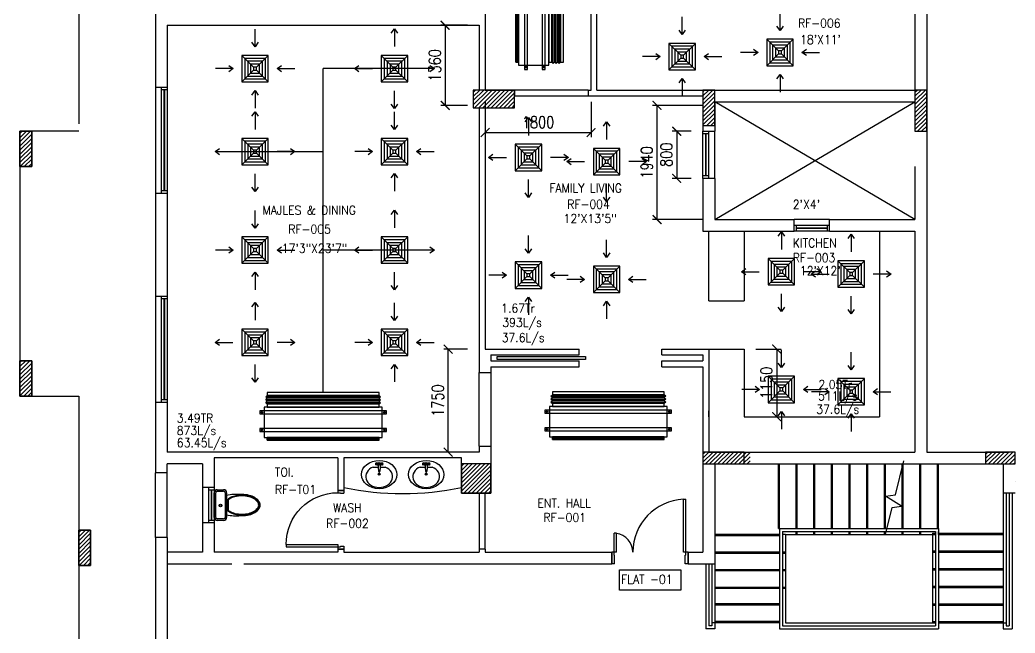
# Model space of a CAD drawing. Header units: millimetres. Extents: x -1288794 to 352264, y -1971533 to -1569871.
# Drawn here: x 19310 to 36210, y -1596808 to -1586391 of the extents above; entities that cross this region are included whole.
import ezdxf

# ---------------------------------------------------------------- set-up
doc = ezdxf.new("R2010")
doc.units = ezdxf.units.MM
doc.header["$LTSCALE"] = 500
doc.header["$PDMODE"] = 34
doc.linetypes.add('DASHED2', pattern=[9.525, 6.35, -3.175])
for name, color, linetype in [('A-ANNO-TEXT', 8, 'Continuous'), ('A-DOOR', 4, 'Continuous'), ('A-FLOR-OVHD', 4, 'DASHED2'), ('A-FLOR-PFIX', 8, 'Continuous'), ('A-FLOR-SPCL', 8, 'Continuous'), ('A-FLOR-STRS', 8, 'Continuous'), ('A-GLAZ', 5, 'Continuous'), ('A-WALL-FULL', 8, 'Continuous'), ('AC-SAD', 3, 'Continuous'), ('AC-SAD TEXT', 3, 'Continuous'), ('FCU-AC', 160, 'Continuous'), ('RAD DIF', 10, 'Continuous'), ('RAD RIGHT', 1, 'Continuous'), ('S-COL- HACT.', 9, 'Continuous'), ('S-COL.', 8, 'Continuous'), ('SAD RIGHT', 3, 'Continuous')]:
    doc.layers.add(name, color=color, linetype=linetype)
doc.styles.add('ROMANS', font='romans.shx', dxfattribs={"width": 0.8})
doc.dimstyles.new('100 of DIM2', dxfattribs={"dimscale": 0, "dimtxt": 200, "dimasz": 150, "dimexe": 75, "dimexo": 200, "dimgap": 75, "dimtad": 1, "dimdec": 0, "dimrnd": 5, "dimzin": 0, "dimdsep": 46, "dimtxsty": 'ROMANS', "dimblk": 'ARCHTICK', "dimcen": 100, "dimclrd": 94, "dimclre": 94, "dimclrt": 2, "dimadec": 0, "dimazin": 0, "dimtfac": 1, "dimtdec": 0, "dimtofl": 0, "dimtmove": 2, "dimatfit": 3, "dimldrblk": 'OPEN90', "dimfxl": 75, "dimtolj": 1, "dimtzin": 0, "dimarcsym": 0})
pattern_1 = [(45, (1143665.13, -1215620.816), (-35.355339, 35.355339), [])]

# ---------------------------------------------------------------- blocks, each defined once
blk = doc.blocks.new('D-100-R1')
for p, q in [((-80, 980), (-80, 100)), ((-80, 980), (-40, 980)), ((-40, 980), (-40, 55)), ((-1000, 100), (-1000, 0)), ((-1000, 100), (-960, 100)), ((-960, 100), (-960, 55)), ((-960, 55), (-950, 55)), ((-950, 55), (-950, 0)), ((-80, 100), (0, 100)), ((-50, 55), (-50, 0)), ((-50, 55), (-40, 55)), ((-50, 0), (0, 0)), ((0, 100), (0, 0)), ((-1000, 0), (-950, 0))]:
    blk.add_line(p, q)
at = {"linetype": 'Continuous'}
blk.add_arc((-80, 100), 880, 90, 180, dxfattribs=at)
blk = doc.blocks.new('WC-1')
for p, q in [((-210, 0), (210, 0)), ((-260, -160), (-260, -50)), ((-235, -160), (-235, -50)), ((-210, -25), (210, -25)), ((235, -50), (235, -160)), ((260, -50), (260, -160)), ((210, -185), (-210, -185)), ((210, -210), (-210, -210)), ((91, -223), (-91, -223)), ((86, -235), (-86, -235))]:
    blk.add_line(p, q)
for radius in [22.1, 17.1]:
    blk.add_circle((-6, -107), radius)
for centre, radius, start, end in [((-210, -50), 50, 90, 180), ((-210, -160), 50, 180, 270), ((-210, -50), 25, 90, 180), ((-210, -160), 25, 180, 270), ((210, -50), 50, 360, 90), ((210, -50), 25, 360, 90), ((210, -160), 25, 270, 360), ((210, -160), 50, 270, 360), ((722, -383), 904, 168.9529, 184.0632), ((178, -428), 341, 149.8586, 166.4766), ((178, -428), 328, 149.8586, 166.4766), ((69, -365), 214, 138.4152, 149.8586), ((69, -365), 201, 139.9943, 149.8586), ((-69, -365), 201, 30.1414, 40.0057), ((-69, -365), 214, 30.1414, 41.5848), ((-178, -428), 328, 13.5234, 30.1414), ((-178, -428), 341, 13.5234, 30.1414), ((352, -470), 532, 177.5541, 180), ((352, -470), 532, 180, 193.5234), ((352, -470), 520, 166.4766, 180), ((352, -470), 520, 180, 193.5234), ((352, -470), 507, 166.4766, 180), ((352, -470), 507, 180, 193.5234), ((-352, -470), 507, 360, 13.5234), ((-352, -470), 507, 346.4766, 360), ((-352, -470), 520, 360, 13.5234), ((-352, -470), 520, 346.4766, 360), ((-352, -470), 532, 346.4766, 360), ((-352, -470), 532, 360, 2.4459), ((178, -512), 353, 193.5234, 210.1414), ((178, -512), 341, 193.5234, 210.1414), ((178, -512), 328, 193.5234, 210.1414), ((-178, -512), 328, 329.8586, 346.4766), ((-178, -512), 341, 329.8586, 346.4766), ((-178, -512), 353, 329.8586, 346.4766), ((69, -575), 226, 210.1414, 234.4972), ((69, -575), 214, 210.1414, 234.4972), ((69, -575), 201, 210.1414, 234.4972), ((0, -672), 108, 234.4972, 270), ((0, -672), 95.9, 234.4972, 270), ((0, -672), 83.4, 234.4972, 270), ((0, -672), 83.4, 270, 305.5028), ((0, -672), 95.9, 270, 305.5028), ((0, -672), 108, 270, 305.5028), ((-69, -575), 201, 305.5028, 329.8586), ((-69, -575), 214, 305.5028, 329.8586), ((-69, -575), 226, 305.5028, 329.8586)]:
    blk.add_arc(centre, radius, start, end)
at = {"linetype": 'Continuous', "ltscale": 50}
blk.add_arc((-722, -383), 904, 355.9368, 11.0471, dxfattribs=at)
blk = doc.blocks.new('W-180')
for p, q in [((1800, 100), (0, 100)), ((1800, 0), (0, 0)), ((40, 0), (40, 100)), ((1760, 100), (1760, 0))]:
    blk.add_line(p, q)
at = {"linetype": 'Continuous'}
for p, q in [((1760, 53), (40, 53)), ((1760, 47), (40, 47))]:
    blk.add_line(p, q, dxfattribs=at)
blk = doc.blocks.new('W-80')
for p, q in [((800, 100), (0, 100)), ((800, 0), (0, 0)), ((40, 0), (40, 100)), ((760, 100), (760, 0))]:
    blk.add_line(p, q)
at = {"linetype": 'Continuous'}
for p, q in [((760, 53), (40, 53)), ((760, 47), (40, 47))]:
    blk.add_line(p, q, dxfattribs=at)
blk = doc.blocks.new('D-130-R')
for p, q in [((1220, 200), (1220, 1100)), ((1220, 1100), (1260, 1100)), ((1260, 200), (1260, 1100)), ((80, 520), (40, 520)), ((40, 200), (40, 520)), ((80, 200), (80, 520)), ((0, 0), (0, 200)), ((80, 200), (0, 200)), ((40, 150), (40, 200)), ((1300, 200), (1220, 200)), ((1260, 150), (1260, 200)), ((1300, 0), (1300, 200)), ((50, 0), (0, 0)), ((50, 150), (40, 150)), ((50, 0), (50, 150)), ((1260, 150), (1250, 150)), ((1250, 0), (1250, 150)), ((1300, 0), (1250, 0))]:
    blk.add_line(p, q)
for centre, radius, start, end in [((1260, 200), 900, 92.5473, 180), ((40, 200), 320, 0, 82.8192)]:
    blk.add_arc(centre, radius, start, end)
blk = doc.blocks.new('W-60')
for p, q in [((600, 100), (0, 100)), ((600, 0), (0, 0)), ((40, 0), (40, 100)), ((560, 100), (560, 0))]:
    blk.add_line(p, q)
at = {"linetype": 'Continuous'}
for p, q in [((560, 53), (40, 53)), ((560, 47), (40, 47))]:
    blk.add_line(p, q, dxfattribs=at)
blk = doc.blocks.new('LAV-2')
for p, q in [((-21, 393), (-55, 399)), ((-21, 369), (-55, 363)), ((-24, 385), (-49, 381)), ((-24, 377), (-49, 381)), ((-25, 381), (-13, 258)), ((-19, 381), (17, 381)), ((-1, 363), (-1, 399)), ((23, 381), (11, 257)), ((53, 399), (20, 393)), ((53, 363), (20, 369)), ((47, 381), (23, 385)), ((47, 381), (23, 376)), ((-102, 330), (-23, 330)), ((21, 329), (101, 329))]:
    blk.add_line(p, q)
for centre, radius in [((-1, 381), 24), ((-1, 381), 18), ((-1, 209), 18), ((-1, 209), 13.2)]:
    blk.add_circle(centre, radius)
blk.add_arc((-1, 257), 12, 179.8053, 359.8053)
for centre, major_axis, ratio in [((-1, 202), (-300, 1), 0.8), ((53, 381), (0.1, 18), 0.333333)]:
    blk.add_ellipse(centre, major_axis=major_axis, ratio=ratio)
at = {"extrusion": (0, 0, -1)}
blk.add_ellipse((-55, 381), major_axis=(0.1, 18), ratio=0.333333, dxfattribs=at)
blk.add_ellipse((-1, 166), major_axis=(-228, 1), ratio=0.8, start_param=5.174, end_param=10.533963)
for points, knots in [([(-55, 365), (-55, 366), (-55, 366), (-55, 366), (-55, 366), (-56, 367), (-56, 368), (-57, 370), (-57, 371), (-58, 374), (-58, 375), (-58, 379), (-58, 381), (-58, 386), (-58, 388), (-57, 392), (-57, 393), (-56, 394), (-56, 395), (-55, 396), (-55, 396), (-55, 396), (-55, 397), (-55, 397)], [3.378318, 3.378318, 3.378318, 3.378318, 3.519844, 3.519844, 3.66137, 3.66137, 3.925951, 3.925951, 4.190531, 4.190531, 4.455112, 4.455112, 4.86737, 4.86737, 5.279628, 5.279628, 5.565785, 5.565785, 5.785568, 5.785568, 5.957, 5.957, 6.04646, 6.04646, 6.04646, 6.04646]), ([(-55, 397), (-55, 397), (-54, 396), (-54, 396), (-54, 396), (-53, 395), (-53, 394), (-52, 392), (-52, 391), (-52, 388), (-51, 387), (-51, 383), (-51, 381), (-51, 376), (-52, 374), (-52, 370), (-53, 369), (-53, 368), (-54, 367), (-54, 366), (-54, 366), (-55, 366), (-55, 365), (-55, 365)], [0.236726, 0.236726, 0.236726, 0.236726, 0.378252, 0.378252, 0.519778, 0.519778, 0.784358, 0.784358, 1.048939, 1.048939, 1.313519, 1.313519, 1.725777, 1.725777, 2.138035, 2.138035, 2.424192, 2.424192, 2.643976, 2.643976, 2.815407, 2.815407, 2.904867, 2.904867, 2.904867, 2.904867]), ([(53, 396), (53, 396), (53, 396), (53, 396), (53, 395), (52, 394), (52, 394), (51, 392), (51, 390), (50, 388), (50, 386), (50, 383), (50, 380), (50, 376), (50, 373), (51, 370), (51, 369), (52, 367), (52, 367), (53, 366), (53, 365), (53, 365), (53, 365), (53, 365)], [0.236726, 0.236726, 0.236726, 0.236726, 0.378252, 0.378252, 0.519778, 0.519778, 0.784358, 0.784358, 1.048939, 1.048939, 1.313519, 1.313519, 1.725777, 1.725777, 2.138035, 2.138035, 2.424192, 2.424192, 2.643976, 2.643976, 2.815407, 2.815407, 2.904867, 2.904867, 2.904867, 2.904867]), ([(53, 365), (53, 365), (53, 365), (54, 366), (54, 366), (55, 367), (55, 368), (56, 370), (56, 371), (56, 373), (57, 375), (57, 379), (57, 381), (57, 386), (56, 388), (56, 391), (55, 392), (55, 394), (54, 395), (54, 396), (54, 396), (54, 396), (53, 396), (53, 396)], [3.378318, 3.378318, 3.378318, 3.378318, 3.519844, 3.519844, 3.66137, 3.66137, 3.925951, 3.925951, 4.190531, 4.190531, 4.455112, 4.455112, 4.86737, 4.86737, 5.279628, 5.279628, 5.565785, 5.565785, 5.785568, 5.785568, 5.957, 5.957, 6.04646, 6.04646, 6.04646, 6.04646])]:
    blk.add_open_spline(points, degree=3, knots=knots)
blk = doc.blocks.new('_ArchTick')
at = {"color": 0, "linetype": 'ByBlock', "const_width": 0.15}
blk.add_lwpolyline([(-0.5, -0.5), (0.5, 0.5)], dxfattribs=at)
blk = doc.blocks.new('*D80')
at = {"layer": 'Defpoints', "color": 0, "transparency": 16777216}
for p in [(27110, -1586483), (26532, -1587843), (27110, -1587843)]:
    blk.add_point(p, dxfattribs=at)
at = {"layer": 'RAD DIF', "color": 94, "lineweight": -2, "transparency": 16777216}
for p, q in [((26910, -1586483), (26457, -1586483)), ((26532, -1586483), (26532, -1587843)), ((26910, -1587843), (26457, -1587843))]:
    blk.add_line(p, q, dxfattribs=at)
at = {"layer": 'RAD DIF', "color": 94, "lineweight": -2, "transparency": 16777216, "xscale": 150, "yscale": 150, "zscale": 150}
for p, rotation in [((26532, -1586483), 90), ((26532, -1587843), 270)]:
    blk.add_blockref('_ArchTick', p, dxfattribs=dict(at, rotation=rotation))
at = {"layer": 'RAD DIF', "color": 2, "transparency": 16777216, "insert": (26357, -1587163), "char_height": 200, "attachment_point": 5, "rotation": 90, "style": 'ROMANS'}
blk.add_mtext('\\A1;1360', dxfattribs=at)
blk = doc.blocks.new('*D81')
at = {"layer": 'Defpoints', "color": 0, "transparency": 16777216}
for p in [(26582, -1591983), (27110, -1591983), (27110, -1593733)]:
    blk.add_point(p, dxfattribs=at)
at = {"layer": 'RAD DIF', "color": 94, "lineweight": -2, "transparency": 16777216}
for p, q in [((26910, -1591983), (26507, -1591983)), ((26582, -1593733), (26582, -1591983)), ((26910, -1593733), (26507, -1593733))]:
    blk.add_line(p, q, dxfattribs=at)
at = {"layer": 'RAD DIF', "color": 94, "lineweight": -2, "transparency": 16777216, "xscale": 150, "yscale": 150, "zscale": 150}
for p, rotation in [((26582, -1591983), 90), ((26582, -1593733), 270)]:
    blk.add_blockref('_ArchTick', p, dxfattribs=dict(at, rotation=rotation))
at = {"layer": 'RAD DIF', "color": 2, "transparency": 16777216, "insert": (26407, -1592858), "char_height": 200, "attachment_point": 5, "rotation": 90, "style": 'ROMANS'}
blk.add_mtext('\\A1;1750', dxfattribs=at)
blk = doc.blocks.new('*D82')
at = {"layer": 'Defpoints', "color": 0, "transparency": 16777216}
for p in [(30910, -1588283), (30463, -1589083), (30910, -1589083)]:
    blk.add_point(p, dxfattribs=at)
at = {"layer": 'RAD DIF', "color": 94, "lineweight": -2, "transparency": 16777216}
for p, q in [((30710, -1588283), (30388, -1588283)), ((30463, -1588283), (30463, -1589083)), ((30710, -1589083), (30388, -1589083))]:
    blk.add_line(p, q, dxfattribs=at)
at = {"layer": 'RAD DIF', "color": 94, "lineweight": -2, "transparency": 16777216, "xscale": 150, "yscale": 150, "zscale": 150}
for p, rotation in [((30463, -1588283), 90), ((30463, -1589083), 270)]:
    blk.add_blockref('_ArchTick', p, dxfattribs=dict(at, rotation=rotation))
at = {"layer": 'RAD DIF', "color": 2, "transparency": 16777216, "insert": (30288, -1588683), "char_height": 200, "attachment_point": 5, "rotation": 90, "style": 'ROMANS'}
blk.add_mtext('\\A1;800', dxfattribs=at)
blk = doc.blocks.new('*D83')
at = {"layer": 'Defpoints', "color": 0, "transparency": 16777216}
for p in [(30130, -1587843), (31110, -1587843), (31110, -1589783)]:
    blk.add_point(p, dxfattribs=at)
at = {"layer": 'RAD DIF', "color": 94, "lineweight": -2, "transparency": 16777216}
for p, q in [((30910, -1587843), (30055, -1587843)), ((30130, -1589783), (30130, -1587843)), ((30910, -1589783), (30055, -1589783))]:
    blk.add_line(p, q, dxfattribs=at)
at = {"layer": 'RAD DIF', "color": 94, "lineweight": -2, "transparency": 16777216, "xscale": 150, "yscale": 150, "zscale": 150}
for p, rotation in [((30130, -1587843), 90), ((30130, -1589783), 270)]:
    blk.add_blockref('_ArchTick', p, dxfattribs=dict(at, rotation=rotation))
at = {"layer": 'RAD DIF', "color": 2, "transparency": 16777216, "insert": (29955, -1588813), "char_height": 200, "attachment_point": 5, "rotation": 90, "style": 'ROMANS'}
blk.add_mtext('\\A1;1940', dxfattribs=at)
blk = doc.blocks.new('*D84')
at = {"layer": 'Defpoints', "color": 0, "transparency": 16777216}
for p in [(27210, -1587583), (29010, -1587583), (29010, -1588306)]:
    blk.add_point(p, dxfattribs=at)
at = {"layer": 'RAD DIF', "color": 94, "lineweight": -2, "transparency": 16777216}
for p, q in [((27210, -1587783), (27210, -1588381)), ((29010, -1587783), (29010, -1588381)), ((27210, -1588306), (29010, -1588306))]:
    blk.add_line(p, q, dxfattribs=at)
at = {"layer": 'RAD DIF', "color": 94, "lineweight": -2, "transparency": 16777216, "xscale": 150, "yscale": 150, "zscale": 150, "rotation": 180}
blk.add_blockref('_ArchTick', (27210, -1588306), dxfattribs=at)
at = {"layer": 'RAD DIF', "color": 94, "lineweight": -2, "transparency": 16777216, "xscale": 150, "yscale": 150, "zscale": 150}
blk.add_blockref('_ArchTick', (29010, -1588306), dxfattribs=at)
at = {"layer": 'RAD DIF', "color": 2, "transparency": 16777216, "insert": (28110, -1588131), "char_height": 200, "attachment_point": 5, "style": 'ROMANS'}
blk.add_mtext('\\A1;1800', dxfattribs=at)
blk = doc.blocks.new('*D85')
at = {"layer": 'Defpoints', "color": 0, "transparency": 16777216}
for p in [(31610, -1591983), (31610, -1593133), (32162, -1593133)]:
    blk.add_point(p, dxfattribs=at)
at = {"layer": 'RAD DIF', "color": 94, "lineweight": -2, "transparency": 16777216}
for p, q in [((31810, -1591983), (32237, -1591983)), ((32162, -1591983), (32162, -1593133)), ((31810, -1593133), (32237, -1593133))]:
    blk.add_line(p, q, dxfattribs=at)
at = {"layer": 'RAD DIF', "color": 94, "lineweight": -2, "transparency": 16777216, "xscale": 150, "yscale": 150, "zscale": 150}
for p, rotation in [((32162, -1591983), 90), ((32162, -1593133), 270)]:
    blk.add_blockref('_ArchTick', p, dxfattribs=dict(at, rotation=rotation))
at = {"layer": 'RAD DIF', "color": 2, "transparency": 16777216, "insert": (31987, -1592558), "char_height": 200, "attachment_point": 5, "rotation": 90, "style": 'ROMANS'}
blk.add_mtext('\\A1;1150', dxfattribs=at)
blk = doc.blocks.new('fcu 3.5 tr')
at = {"layer": 'FCU-AC'}
h = blk.add_hatch(dxfattribs=at)
h.set_pattern_fill('NET', color=3)
h.paths.add_polyline_path([(100970, -1580238), (99070, -1580238), (99070, -1580288), (100970, -1580288)])
for p, q in [((99045, -1579550), (99070, -1579525)), ((100995, -1579550), (99045, -1579550)), ((99045, -1579550), (99070, -1579575)), ((99045, -1579600), (99070, -1579575)), ((100995, -1579600), (99045, -1579600)), ((99045, -1579600), (99070, -1579625)), ((99045, -1579650), (99070, -1579625)), ((100970, -1579525), (99070, -1579525)), ((100970, -1579575), (99070, -1579575)), ((100970, -1579575), (99070, -1579575)), ((100970, -1579625), (99070, -1579625)), ((100970, -1579625), (99070, -1579625)), ((100995, -1579550), (100970, -1579525)), ((100995, -1579550), (100970, -1579575)), ((100995, -1579600), (100970, -1579575)), ((100995, -1579600), (100970, -1579625)), ((100995, -1579650), (100970, -1579625)), ((100995, -1579650), (99045, -1579650)), ((99045, -1579650), (99070, -1579675)), ((100995, -1579650), (100970, -1579675))]:
    blk.add_line(p, q, dxfattribs=at)
at = {"layer": 'FCU-AC', "color": 1}
for p, q in [((100970, -1579475), (99070, -1579475)), ((99070, -1579475), (99070, -1579525)), ((99070, -1579525), (100970, -1579525)), ((100970, -1579525), (100970, -1579475)), ((100970, -1579675), (99070, -1579675)), ((99070, -1579675), (99070, -1579725)), ((99070, -1579725), (100970, -1579725)), ((100970, -1579725), (100970, -1579675))]:
    blk.add_line(p, q, dxfattribs=at)
at = {"layer": 'FCU-AC', "color": 6}
for points in [[(98945, -1579838), (101095, -1579838), (101095, -1579788), (98945, -1579788)], [(98945, -1580138), (101095, -1580138), (101095, -1580088), (98945, -1580088)]]:
    blk.add_lwpolyline(points, close=True, dxfattribs=at)
at = {"layer": 'FCU-AC'}
blk.add_lwpolyline([(99020, -1580238), (101020, -1580238), (101020, -1579725), (99020, -1579725)], close=True, dxfattribs=at)
at = {"layer": 'FCU-AC', "color": 3}
blk.add_lwpolyline([(99070, -1580288), (100970, -1580288), (100970, -1580238), (99070, -1580238)], close=True, dxfattribs=at)
at = {"layer": 'FCU-AC', "color": 6}
for centre in [(98982, -1579813), (101057, -1579813), (98982, -1580113), (101057, -1580113)]:
    blk.add_circle(centre, 12.5, dxfattribs=at)
blk = doc.blocks.new('fcu 2 tr')
h = blk.add_hatch()
h.set_pattern_fill('NET', color=3)
h.paths.add_polyline_path([(80954, -1588493), (79654, -1588493), (79654, -1588543), (80954, -1588543)])
at = {"layer": 'FCU-AC', "color": 1}
for p, q in [((80954, -1587730), (79654, -1587730)), ((79654, -1587730), (79654, -1587780)), ((80954, -1587780), (80954, -1587730)), ((79654, -1587780), (80954, -1587780)), ((80954, -1587930), (79654, -1587930)), ((79654, -1587930), (79654, -1587980)), ((79654, -1587980), (80954, -1587980)), ((80954, -1587980), (80954, -1587930))]:
    blk.add_line(p, q, dxfattribs=at)
at = {"layer": 'FCU-AC'}
for p, q in [((79654, -1587780), (79629, -1587805)), ((80979, -1587805), (79629, -1587805)), ((79654, -1587830), (79629, -1587805)), ((79654, -1587830), (79629, -1587855)), ((80979, -1587855), (79629, -1587855)), ((79654, -1587880), (79629, -1587855)), ((79654, -1587880), (79629, -1587905)), ((80979, -1587905), (79629, -1587905)), ((79654, -1587930), (79629, -1587905)), ((80954, -1587780), (79654, -1587780)), ((80954, -1587830), (79654, -1587830)), ((80954, -1587830), (79654, -1587830)), ((80954, -1587880), (79654, -1587880)), ((80954, -1587880), (79654, -1587880)), ((80954, -1587780), (80979, -1587805)), ((80954, -1587830), (80979, -1587805)), ((80954, -1587830), (80979, -1587855)), ((80954, -1587880), (80979, -1587855)), ((80954, -1587880), (80979, -1587905)), ((80954, -1587930), (80979, -1587905))]:
    blk.add_line(p, q, dxfattribs=at)
at = {"layer": 'FCU-AC', "color": 6}
for points in [[(79529, -1588093), (81079, -1588093), (81079, -1588043), (79529, -1588043)], [(79529, -1588393), (81079, -1588393), (81079, -1588343), (79529, -1588343)]]:
    blk.add_lwpolyline(points, close=True, dxfattribs=at)
at = {"layer": 'FCU-AC'}
blk.add_lwpolyline([(79604, -1588493), (81004, -1588493), (81004, -1587980), (79604, -1587980)], close=True, dxfattribs=at)
at = {"layer": 'FCU-AC', "color": 3}
blk.add_lwpolyline([(79654, -1588543), (80954, -1588543), (80954, -1588493), (79654, -1588493)], close=True, dxfattribs=at)
at = {"layer": 'FCU-AC', "color": 6}
for centre in [(79566, -1588068), (81041, -1588068), (79566, -1588368), (81041, -1588368)]:
    blk.add_circle(centre, 12.5, dxfattribs=at)
blk = doc.blocks.new('RAD RIGHT CENTER')
at = {"layer": 'RAD RIGHT'}
for p, q in [((-225, 225), (-25, 25)), ((225, 225), (25, 25)), ((-25, -25), (-225, -225)), ((25, -25), (225, -225))]:
    blk.add_line(p, q, dxfattribs=at)
for points in [[(-225, -225), (225, -225), (225, 225), (-225, 225)], [(-175, -175), (175, -175), (175, 175), (-175, 175)], [(-125, -125), (125, -125), (125, 125), (-125, 125)], [(-75, -75), (75, -75), (75, 75), (-75, 75)], [(-25, -25), (25, -25), (25, 25), (-25, 25)]]:
    blk.add_lwpolyline(points, close=True, dxfattribs=at)
for points in [[(0, 373), (0, 673)], [(-373, 0), (-673, 0)], [(373, 0), (673, 0)], [(0, -373), (0, -673)]]:
    blk.add_leader(points, dimstyle='100 of DIM2', override={"dimscale": 1, "dimasz": 75, "dimtad": 0, "dimclrd": 1, "dimfxl": 0.2}, dxfattribs=at)
blk = doc.blocks.new('SD RIGHT')
at = {"layer": 'SAD RIGHT'}
for p, q in [((-225, 225), (-25, 25)), ((225, 225), (25, 25)), ((-25, -25), (-225, -225)), ((225, -225), (25, -25))]:
    blk.add_line(p, q, dxfattribs=at)
for points in [[(-225, -225), (225, -225), (225, 225), (-225, 225)], [(-175, -175), (175, -175), (175, 175), (-175, 175)], [(-125, -125), (125, -125), (125, 125), (-125, 125)], [(-75, -75), (75, -75), (75, 75), (-75, 75)], [(-25, -25), (25, -25), (25, 25), (-25, 25)]]:
    blk.add_lwpolyline(points, close=True, dxfattribs=at)
for points in [[(0, 678), (0, 375)], [(-678, 0), (-375, 0)], [(678, 0), (375, 0)], [(0, -678), (0, -375)]]:
    blk.add_leader(points, dimstyle='100 of DIM2', override={"dimscale": 1, "dimasz": 75, "dimtad": 0, "dimclrd": 256, "dimfxl": 0.2}, dxfattribs=at)

msp = doc.modelspace()

# ---------------------------------------------------------------- hatches: boundary and pattern name
at = {"layer": 'S-COL- HACT.', "linetype": 'Continuous', "ltscale": 3}
h = msp.add_hatch(dxfattribs=at)
h.set_pattern_fill('ANSI31', color=256, scale=400, style=0)
h.set_pattern_definition(pattern_1)
h.paths.add_polyline_path([(27709.9, -1587582.8), (27009.9, -1587582.8), (27009.9, -1587882.8), (27709.9, -1587882.8)])
h = msp.add_hatch(dxfattribs=at)
h.set_pattern_fill('ANSI31', color=256, scale=400, style=0)
h.set_pattern_definition(pattern_1)
h.paths.add_polyline_path([(30909.9, -1587582.8), (30909.9, -1588182.8), (31109.9, -1588182.8), (31109.9, -1587582.8)])
h = msp.add_hatch(dxfattribs=at)
h.set_pattern_fill('ANSI31', color=256, scale=400, style=0)
h.set_pattern_definition(pattern_1)
h.paths.add_polyline_path([(34509.9, -1587582.8), (34509.9, -1588282.8), (34709.9, -1588282.8), (34709.9, -1587582.8)])
h = msp.add_hatch(dxfattribs=at)
h.set_pattern_fill('ANSI31', color=256, scale=400, style=0)
h.set_pattern_definition(pattern_1)
h.paths.add_polyline_path([(19309.9, -1588282.8), (19309.9, -1588882.8), (19509.9, -1588882.8), (19509.9, -1588282.8)])
h = msp.add_hatch(dxfattribs=at)
h.set_pattern_fill('ANSI31', color=256, scale=400, style=0)
h.set_pattern_definition(pattern_1)
h.paths.add_polyline_path([(19309.9, -1592182.8), (19309.9, -1592782.8), (19509.9, -1592782.8), (19509.9, -1592182.8)])
h = msp.add_hatch(dxfattribs=at)
h.set_pattern_fill('ANSI31', color=256, scale=400, style=0)
h.set_pattern_definition(pattern_1)
h.paths.add_polyline_path([(30909.9, -1593932.8), (31709.9, -1593932.8), (31709.9, -1593732.8), (30909.9, -1593732.8)])
h = msp.add_hatch(dxfattribs=at)
h.set_pattern_fill('ANSI31', color=256, scale=400, style=0)
h.set_pattern_definition(pattern_1)
h.paths.add_polyline_path([(35709.9, -1593932.8), (36209.9, -1593932.8), (36209.9, -1593732.8), (35709.9, -1593732.8)])
h = msp.add_hatch(dxfattribs=at)
h.set_pattern_fill('ANSI31', color=256, scale=400, style=0)
h.set_pattern_definition(pattern_1)
h.paths.add_polyline_path([(26809.9, -1594432.8), (27309.9, -1594432.8), (27309.9, -1593932.8), (26809.9, -1593932.8)])
h = msp.add_hatch(dxfattribs=at)
h.set_pattern_fill('ANSI31', color=256, scale=400, style=0)
h.set_pattern_definition(pattern_1)
h.paths.add_polyline_path([(20309.9, -1595057.8), (20309.9, -1595657.8), (20509.9, -1595657.8), (20509.9, -1595057.8)])

# ---------------------------------------------------------------- linework, layer by layer
at = {"layer": 'A-ANNO-TEXT', "color": 5}
msp.add_lwpolyline([(29490.9, -1595735.7), (30533.3, -1595735.7), (30533.3, -1596078.1), (29490.9, -1596078.1)], close=True, dxfattribs=at)
at = {"layer": 'A-DOOR', "ltscale": 3}
msp.add_lwpolyline([(27412.9, -1592157.8), (27412.9, -1592107.8), (28912.9, -1592107.8), (28912.9, -1592157.8), (27412.9, -1592157.8)], dxfattribs=at)
at = {"layer": 'A-FLOR-OVHD', "ltscale": 3}
for p, q in [((28959.9, -1587582.8), (27709.9, -1587582.8)), ((27709.9, -1587682.8), (28959.9, -1587682.8)), ((27109.9, -1593632.8), (27109.9, -1592382.8)), ((27309.9, -1592382.8), (27309.9, -1593632.8)), ((19309.9, -1592782.8), (20309.9, -1592782.8)), ((19309.9, -1592782.8), (20309.9, -1592782.8)), ((20309.9, -1592782.8), (20309.9, -1602482.8)), ((20309.9, -1592782.8), (20309.9, -1602482.8)), ((27109.9, -1594432.8), (27109.9, -1595382.8)), ((27209.9, -1595382.8), (27209.9, -1594432.8))]:
    msp.add_line(p, q, dxfattribs=at)
at = {"layer": 'A-FLOR-OVHD'}
for p, q in [((32209.9, -1595032.8), (32209.9, -1593932.8)), ((32509.9, -1595032.8), (32509.9, -1593932.8)), ((32809.9, -1595032.8), (32809.9, -1593932.8)), ((33109.9, -1595032.8), (33109.9, -1593932.8)), ((33409.9, -1595032.8), (33409.9, -1593932.8)), ((33709.9, -1595032.8), (33709.9, -1593932.8)), ((34009.9, -1595032.8), (34009.9, -1593932.8)), ((34309.9, -1595032.8), (34309.9, -1593932.8)), ((34909.9, -1595032.8), (34909.9, -1593932.8)), ((32209.9, -1595132.8), (31109.9, -1595132.8)), ((34909.9, -1595132.8), (36009.9, -1595132.8)), ((32209.9, -1595432.8), (31109.9, -1595432.8)), ((34909.9, -1595432.8), (36009.9, -1595432.8)), ((32209.9, -1595732.8), (31109.9, -1595732.8)), ((34909.9, -1595732.8), (36009.9, -1595732.8)), ((32209.9, -1596032.8), (31109.9, -1596032.8)), ((34909.9, -1596032.8), (36009.9, -1596032.8)), ((32209.9, -1596332.8), (31109.9, -1596332.8)), ((34909.9, -1596332.8), (36009.9, -1596332.8)), ((31109.9, -1596632.8), (31059.9, -1596632.8)), ((32209.9, -1596632.8), (31109.9, -1596632.8)), ((34909.9, -1596632.8), (36009.9, -1596632.8)), ((36009.9, -1596632.8), (36059.9, -1596632.8))]:
    msp.add_line(p, q, dxfattribs=at)
at = {"layer": 'A-FLOR-OVHD', "ltscale": 3}
msp.add_lwpolyline([(42909.9, -1578632.8), (34509.9, -1578632.8), (34509.9, -1579932.8), (33209.9, -1579932.8), (33209.9, -1578632.8), (28909.9, -1578632.8), (28909.9, -1579032.8), (27209.9, -1579032.8), (27209.9, -1578632.8), (20309.9, -1578632.8), (20309.9, -1588282.8), (19309.9, -1588282.8), (19309.9, -1592782.8)], dxfattribs=at)
at = {"layer": 'A-FLOR-SPCL', "ltscale": 3}
for p, q in [((31109.9, -1589782.8), (34509.9, -1587782.8)), ((34509.9, -1589782.8), (31109.9, -1587782.8)), ((31009.9, -1591162.8), (31009.9, -1589982.8)), ((31609.9, -1589982.8), (31609.9, -1591162.8)), ((33909.9, -1589982.8), (33909.9, -1593132.8)), ((31009.9, -1591162.8), (31609.9, -1591162.8)), ((31009.9, -1591982.8), (31609.9, -1591982.8)), ((31609.9, -1591982.8), (31609.9, -1593132.8)), ((31609.9, -1593132.8), (33909.9, -1593132.8))]:
    msp.add_line(p, q, dxfattribs=at)
msp.add_arc((25809.9, -1589616.1), 4821.5, 258.02979, 281.97021, dxfattribs=at)
at = {"layer": 'A-FLOR-STRS', "ltscale": 3}
for p, q in [((32189.9, -1595032.8), (32189.9, -1593932.8)), ((32489.9, -1595032.8), (32489.9, -1593932.8)), ((32789.9, -1595032.8), (32789.9, -1593932.8)), ((33089.9, -1595032.8), (33089.9, -1593932.8)), ((33389.9, -1595032.8), (33389.9, -1593932.8)), ((33689.9, -1595032.8), (33689.9, -1593932.8)), ((33989.9, -1595032.8), (33989.9, -1593932.8)), ((34178.5, -1594458.6), (34322.4, -1593882.8)), ((34289.9, -1595032.8), (34289.9, -1593932.8)), ((34589.9, -1595032.8), (34589.9, -1593932.8)), ((34609.9, -1595032.8), (34609.9, -1593932.8)), ((34889.9, -1595032.8), (34889.9, -1593932.8)), ((34009.9, -1594482.8), (34178.5, -1594458.6)), ((34281.2, -1594652.2), (34009.9, -1594482.8)), ((36009.9, -1594432.8), (36009.9, -1595432.8)), ((36059.9, -1594432.8), (36059.9, -1595420.3)), ((36109.9, -1594432.8), (36109.9, -1596682.8)), ((36159.9, -1594432.8), (36159.9, -1596732.8)), ((34009.9, -1595132.8), (34125, -1594672.5)), ((34125, -1594672.5), (34281.2, -1594652.2)), ((32209.9, -1595152.8), (31109.9, -1595152.8)), ((32189.9, -1595032.8), (34909.9, -1595032.8)), ((32209.9, -1595032.8), (32209.9, -1596732.8)), ((32259.9, -1595082.8), (32259.9, -1596682.8)), ((32259.9, -1595082.8), (34859.9, -1595082.8)), ((32309.9, -1595132.8), (32259.9, -1595132.8)), ((32309.9, -1595132.8), (34809.9, -1595132.8)), ((32309.9, -1595132.8), (32309.9, -1596332.8)), ((32489.9, -1595132.8), (32489.9, -1595082.8)), ((32509.9, -1595132.8), (32509.9, -1595082.8)), ((32789.9, -1595132.8), (32789.9, -1595082.8)), ((32809.9, -1595132.8), (32809.9, -1595082.8)), ((33089.9, -1595132.8), (33089.9, -1595082.8)), ((33109.9, -1595132.8), (33109.9, -1595082.8)), ((33389.9, -1595132.8), (33389.9, -1595082.8)), ((33409.9, -1595132.8), (33409.9, -1595082.8)), ((33689.9, -1595132.8), (33689.9, -1595082.8)), ((33709.9, -1595132.8), (33709.9, -1595082.8)), ((33989.9, -1595132.8), (33989.9, -1595082.8)), ((34009.9, -1595132.8), (34009.9, -1595082.8)), ((34289.9, -1595132.8), (34289.9, -1595082.8)), ((34309.9, -1595132.8), (34309.9, -1595082.8)), ((34589.9, -1595132.8), (34589.9, -1595082.8)), ((34609.9, -1595132.8), (34609.9, -1595082.8)), ((34809.9, -1595112.8), (34809.9, -1595732.8)), ((34809.9, -1595112.8), (34859.9, -1595112.8)), ((34809.9, -1595112.8), (34859.9, -1595112.8)), ((34809.9, -1595132.8), (34859.9, -1595132.8)), ((34809.9, -1595132.8), (34859.9, -1595132.8)), ((34859.9, -1595082.8), (34859.9, -1596682.8)), ((34909.9, -1595032.8), (34909.9, -1596732.8)), ((34909.9, -1595132.8), (34909.9, -1595082.8)), ((34909.9, -1595112.8), (36009.9, -1595112.8)), ((32209.9, -1595452.8), (31109.9, -1595452.8)), ((32309.9, -1595432.8), (32259.9, -1595432.8)), ((32309.9, -1595452.8), (32259.9, -1595452.8)), ((34809.9, -1595412.8), (34859.9, -1595412.8)), ((34809.9, -1595432.8), (34859.9, -1595432.8)), ((34909.9, -1595412.8), (36009.9, -1595412.8)), ((36009.9, -1595432.8), (36009.9, -1596732.8)), ((36059.9, -1595420.3), (36059.9, -1596682.8)), ((30959.9, -1595632.8), (30959.9, -1596732.8)), ((31009.9, -1595632.8), (31009.9, -1596682.8)), ((31059.9, -1595632.8), (31059.9, -1596682.8)), ((31109.9, -1595632.8), (31109.9, -1596732.8)), ((32209.9, -1595752.8), (31109.9, -1595752.8)), ((32309.9, -1595732.8), (32259.9, -1595732.8)), ((32309.9, -1595752.8), (32259.9, -1595752.8)), ((34809.9, -1595712.8), (34859.9, -1595712.8)), ((34809.9, -1595732.8), (34809.9, -1596632.8)), ((34809.9, -1595732.8), (34859.9, -1595732.8)), ((34909.9, -1595712.8), (36009.9, -1595712.8)), ((32309.9, -1596032.8), (32259.9, -1596032.8)), ((34809.9, -1596012.8), (34859.9, -1596012.8)), ((34809.9, -1596032.8), (34859.9, -1596032.8)), ((34909.9, -1596012.8), (36009.9, -1596012.8)), ((32209.9, -1596052.8), (31109.9, -1596052.8)), ((32309.9, -1596052.8), (32259.9, -1596052.8)), ((32209.9, -1596312.8), (31109.9, -1596312.8)), ((32309.9, -1596332.8), (32309.9, -1596632.8)), ((34809.9, -1596312.8), (34859.9, -1596312.8)), ((34809.9, -1596332.8), (34859.9, -1596332.8)), ((34909.9, -1596312.8), (36009.9, -1596312.8)), ((31059.9, -1596682.8), (31009.9, -1596682.8)), ((32209.9, -1596612.8), (31109.9, -1596612.8)), ((32259.9, -1596682.8), (34859.9, -1596682.8)), ((32309.9, -1596632.8), (34809.9, -1596632.8)), ((34809.9, -1596612.8), (34859.9, -1596612.8)), ((34809.9, -1596632.8), (34859.9, -1596632.8)), ((34909.9, -1596612.8), (36009.9, -1596612.8)), ((36059.9, -1596682.8), (36109.9, -1596682.8)), ((31109.9, -1596732.8), (30959.9, -1596732.8)), ((32209.9, -1596732.8), (34909.9, -1596732.8)), ((36009.9, -1596732.8), (36159.9, -1596732.8))]:
    msp.add_line(p, q, dxfattribs=at)
at = {"layer": 'A-GLAZ', "ltscale": 3}
for p, q in [((21609.9, -1587532.8), (21609.9, -1589332.8)), ((31109.9, -1589082.8), (31109.9, -1588282.8)), ((33059.9, -1589782.8), (32459.9, -1589782.8)), ((21609.9, -1591082.8), (21609.9, -1592882.8)), ((21609.9, -1595182.8), (21609.9, -1594082.8)), ((21809.9, -1595182.8), (21809.9, -1594082.8)), ((22409.9, -1594332.8), (22409.9, -1594932.8))]:
    msp.add_line(p, q, dxfattribs=at)
at = {"layer": 'A-WALL-FULL', "ltscale": 3}
for p, q in [((34709.9, -1580132.8), (34709.9, -1593732.8)), ((34509.9, -1584282.8), (34509.9, -1587582.8)), ((27209.9, -1585682.8), (27209.9, -1587582.8)), ((29009.9, -1587582.8), (29009.9, -1585582.8)), ((29109.9, -1587582.8), (29109.9, -1585582.8)), ((21609.9, -1586282.8), (21609.9, -1587532.8)), ((21809.9, -1586482.8), (27109.9, -1586482.8)), ((21809.9, -1586482.8), (21809.9, -1587532.8)), ((27109.9, -1586482.8), (27109.9, -1587582.8)), ((21609.9, -1587532.8), (21809.9, -1587532.8)), ((21609.9, -1587532.8), (21809.9, -1587532.8)), ((27209.9, -1587582.8), (27709.9, -1587582.8)), ((27709.9, -1587582.8), (27709.9, -1587682.8)), ((28959.9, -1587582.8), (29009.9, -1587582.8)), ((28959.9, -1587582.8), (28959.9, -1587682.8)), ((29109.9, -1587582.8), (34509.9, -1587582.8)), ((28959.9, -1587682.8), (30909.9, -1587682.8)), ((30909.9, -1587682.8), (30909.9, -1588282.8)), ((34709.9, -1587632.8), (34709.9, -1588282.8)), ((27109.9, -1587882.8), (27109.9, -1592382.8)), ((27209.9, -1587882.8), (27209.9, -1591982.8)), ((31109.9, -1587782.8), (34509.9, -1587782.8)), ((31109.9, -1587782.8), (31109.9, -1588282.8)), ((34509.9, -1587782.8), (34509.9, -1588282.8)), ((19509.9, -1588282.8), (19309.9, -1588282.8)), ((19309.9, -1588282.8), (19309.9, -1588882.8, 0)), ((19509.9, -1588882.8), (19509.9, -1588282.8)), ((30909.9, -1588282.8), (31109.9, -1588282.8)), ((19309.9, -1588882.8, 0), (19509.9, -1588882.8)), ((34509.9, -1588882.8), (34509.9, -1589782.8)), ((31109.9, -1589082.8), (30909.9, -1589082.8)), ((30909.9, -1589082.8), (30909.9, -1589982.8)), ((31109.9, -1589082.8), (31109.9, -1589782.8)), ((21609.9, -1589332.8), (21809.9, -1589332.8)), ((21609.9, -1589332.8), (21609.9, -1591082.8)), ((21809.9, -1589332.8), (21809.9, -1591082.8)), ((31109.9, -1589782.8), (32459.9, -1589782.8)), ((32459.9, -1589982.8), (32459.9, -1589782.8)), ((33059.9, -1589782.8), (34509.9, -1589782.8)), ((33059.9, -1589982.8), (33059.9, -1589782.8)), ((30909.9, -1589982.8), (32459.9, -1589982.8)), ((33059.9, -1589982.8), (34509.9, -1589982.8)), ((34509.9, -1589982.8), (34509.9, -1593132.8)), ((34509.9, -1589982.8), (34509.9, -1593732.8)), ((21609.9, -1591082.8), (21809.9, -1591082.8)), ((27209.9, -1591982.8), (28809.9, -1591982.8)), ((27309.9, -1592082.8), (28809.9, -1592082.8)), ((27309.9, -1592082.8), (27309.9, -1592182.8)), ((28809.9, -1592082.8), (28809.9, -1591982.8)), ((30209.9, -1592082.8), (30209.9, -1591982.8)), ((30209.9, -1591982.8), (31009.9, -1591982.8)), ((30209.9, -1592082.8), (30909.9, -1592082.8)), ((30909.9, -1592082.8), (30909.9, -1592182.8)), ((31009.9, -1591982.8), (31009.9, -1593732.8)), ((19509.9, -1592182.8, 0), (19309.9, -1592182.8, 0)), ((19309.9, -1592182.8, 0), (19309.9, -1592782.8)), ((19509.9, -1592782.8, 0), (19509.9, -1592182.8, 0)), ((27309.9, -1592182.8), (28809.9, -1592182.8)), ((27309.9, -1592282.8), (27309.9, -1592382.8)), ((27309.9, -1592282.8), (28809.9, -1592282.8)), ((28809.9, -1592282.8), (28809.9, -1592182.8)), ((30209.9, -1592182.8), (30909.9, -1592182.8)), ((30209.9, -1592282.8), (30209.9, -1592182.8)), ((30209.9, -1592282.8), (30909.9, -1592282.8)), ((30909.9, -1592282.8), (30909.9, -1595432.8)), ((27109.9, -1592382.8), (27309.9, -1592382.8)), ((19309.9, -1592782.8), (19509.9, -1592782.8, 0)), ((21609.9, -1592882.8), (21609.9, -1594082.8)), ((21609.9, -1592882.8), (21809.9, -1592882.8)), ((21809.9, -1592882.8), (21809.9, -1593732.8)), ((31009.9, -1593132.8), (31009.9, -1593032.8)), ((27109.9, -1593632.8), (27309.9, -1593632.8)), ((27109.9, -1593632.8), (27109.9, -1593732.8)), ((27309.9, -1593632.8), (27309.9, -1594432.8)), ((27109.9, -1593732.8), (21809.9, -1593732.8)), ((24709.9, -1593832.8), (22609.9, -1593832.8)), ((22609.9, -1593832.8), (22609.9, -1594332.8)), ((24709.9, -1593832.8), (24709.9, -1594382.8)), ((24809.9, -1593832.8), (24809.9, -1594382.8)), ((26809.9, -1593832.8), (24809.9, -1593832.8)), ((26809.9, -1594432.8), (26809.9, -1593832.8)), ((31009.9, -1593732.8), (34509.9, -1593732.8)), ((34709.9, -1593732.8), (36109.9, -1593732.8)), ((22409.9, -1593932.8), (21809.9, -1593932.8)), ((21809.9, -1594082.8), (21809.9, -1593932.8)), ((22409.9, -1593932.8), (22409.9, -1594332.8)), ((31109.9, -1593932.8), (36009.9, -1593932.8)), ((31109.9, -1593932.8), (31109.9, -1595632.8)), ((36009.9, -1593932.8), (36009.9, -1594432.8)), ((21809.9, -1594082.8), (21609.9, -1594082.8)), ((22609.9, -1594332.8), (22409.9, -1594332.8)), ((36209.9, -1594232.8), (36209.9, -1594232.8)), ((24809.9, -1594382.8), (24709.9, -1594382.8)), ((27309.9, -1594432.8), (26809.9, -1594432.8)), ((36209.9, -1594432.8), (36009.9, -1594432.8)), ((22609.9, -1594932.8), (22409.9, -1594932.8)), ((22409.9, -1594932.8), (22409.9, -1595432.8)), ((22609.9, -1594932.8), (22609.9, -1595432.8)), ((20309.9, -1595657.8), (20309.9, -1595057.8)), ((20309.9, -1595057.8), (20509.9, -1595057.8)), ((20509.9, -1595057.8), (20509.9, -1595657.8)), ((21809.9, -1595182.8), (21609.9, -1595182.8)), ((21609.9, -1595182.8), (21609.9, -1600082.8)), ((21809.9, -1595182.8), (21809.9, -1600082.8)), ((22409.9, -1595432.8), (21809.9, -1595432.8)), ((24709.9, -1595432.8), (22609.9, -1595432.8)), ((24809.9, -1595382.8), (24709.9, -1595382.8)), ((24709.9, -1595382.8), (24709.9, -1595432.8)), ((24809.9, -1595382.8), (24809.9, -1595432.8)), ((24809.9, -1595432.8), (27109.9, -1595432.8)), ((27109.9, -1595382.8), (27109.9, -1595432.8)), ((27209.9, -1595382.8), (27109.9, -1595382.8)), ((27209.9, -1595382.8), (27209.9, -1595432.8)), ((27209.9, -1595432.8), (29359.9, -1595432.8)), ((29359.9, -1595432.8), (29359.9, -1595632.8)), ((30659.9, -1595432.8), (30659.9, -1595632.8)), ((30659.9, -1595432.8), (30909.9, -1595432.8)), ((30759.9, -1595432.8), (30909.9, -1595432.8)), ((20509.9, -1595657.8, 0), (20309.9, -1595657.8)), ((21809.9, -1595632.8), (22909.9, -1595632.8)), ((23109.9, -1595632.8), (29359.9, -1595632.8)), ((30659.9, -1595632.8), (31109.9, -1595632.8)), ((30759.9, -1595632.8), (31109.9, -1595632.8))]:
    msp.add_line(p, q, dxfattribs=at)
at = {"layer": 'A-WALL-FULL', "linetype": 'Continuous', "ltscale": 3}
for p, q in [((27109.9, -1587582.8), (27009.9, -1587582.8)), ((27009.9, -1587582.8), (27009.9, -1587882.8)), ((27009.9, -1587882.8), (27109.9, -1587882.8))]:
    msp.add_line(p, q, dxfattribs=at)
msp.add_lwpolyline([(19309.9, -1588282.8), (19509.9, -1588282.8), (19509.9, -1588882.8), (19309.9, -1588882.8)], close=True, dxfattribs=at)
at = {"layer": 'A-WALL-FULL', "linetype": 'Continuous', "ltscale": 3, "elevation": 0}
msp.add_lwpolyline([(19309.9, -1592182.8), (19509.9, -1592182.8), (19509.9, -1592782.8), (19309.9, -1592782.8)], close=True, dxfattribs=at)
at = {"layer": 'AC-SAD'}
for p, q in [((24459.9, -1592719.8), (24459.9, -1587219.6)), ((26045.1, -1587219.6), (24459.9, -1587219.6)), ((22928.5, -1588628.8), (24459.9, -1588628.8)), ((26045.1, -1590301.3), (24459.9, -1590301.3))]:
    msp.add_line(p, q, dxfattribs=at)
at = {"layer": 'S-COL.', "linetype": 'Continuous', "ltscale": 3}
for points in [[(27709.9, -1587582.8), (27009.9, -1587582.8), (27009.9, -1587882.8), (27709.9, -1587882.8)], [(27709.9, -1587582.8), (27009.9, -1587582.8), (27009.9, -1587882.8), (27709.9, -1587882.8)], [(27709.9, -1587582.8), (27009.9, -1587582.8), (27009.9, -1587882.8), (27709.9, -1587882.8)], [(30909.9, -1587582.8), (30909.9, -1588182.8), (31109.9, -1588182.8), (31109.9, -1587582.8)], [(34509.9, -1587582.8), (34509.9, -1588282.8), (34709.9, -1588282.8), (34709.9, -1587582.8)], [(19309.9, -1588282.8), (19309.9, -1588882.8), (19509.9, -1588882.8), (19509.9, -1588282.8)], [(19309.9, -1588282.8), (19309.9, -1588882.8), (19509.9, -1588882.8), (19509.9, -1588282.8)], [(19309.9, -1588282.8), (19309.9, -1588882.8), (19509.9, -1588882.8), (19509.9, -1588282.8)], [(30909.9, -1593932.8), (31609.9, -1593932.8), (31609.9, -1593732.8), (30909.9, -1593732.8)], [(30909.9, -1593932.8), (31609.9, -1593932.8), (31609.9, -1593732.8), (30909.9, -1593732.8)], [(30909.9, -1593932.8), (31609.9, -1593932.8), (31609.9, -1593732.8), (30909.9, -1593732.8)], [(35709.9, -1593932.8), (36209.9, -1593932.8), (36209.9, -1593732.8), (35709.9, -1593732.8)], [(35709.9, -1593932.8), (36209.9, -1593932.8), (36209.9, -1593732.8), (35709.9, -1593732.8)], [(26809.9, -1594432.8), (27309.9, -1594432.8), (27309.9, -1593932.8), (26809.9, -1593932.8)], [(20309.9, -1595057.8), (20309.9, -1595657.8), (20509.9, -1595657.8), (20509.9, -1595057.8)], [(20309.9, -1595057.8), (20309.9, -1595657.8), (20509.9, -1595657.8), (20509.9, -1595057.8)], [(20309.9, -1595057.8), (20309.9, -1595657.8), (20509.9, -1595657.8), (20509.9, -1595057.8)]]:
    msp.add_lwpolyline(points, close=True, dxfattribs=at)
at = {"layer": 'S-COL.', "linetype": 'Continuous', "ltscale": 3, "elevation": 0}
msp.add_lwpolyline([(19309.9, -1592182.8), (19309.9, -1592782.8), (19509.9, -1592782.8), (19509.9, -1592182.8)], close=True, dxfattribs=at)
msp.add_lwpolyline([(19309.9, -1592182.8), (19309.9, -1592782.8), (19509.9, -1592782.8), (19509.9, -1592182.8)], close=True, dxfattribs=at)
msp.add_lwpolyline([(19309.9, -1592182.8), (19309.9, -1592782.8), (19509.9, -1592782.8), (19509.9, -1592182.8)], close=True, dxfattribs=at)

# ---------------------------------------------------------------- block references
at = {"layer": 'A-DOOR', "ltscale": 3, "xscale": -1, "rotation": 90}
msp.add_blockref('D-100-R1', (24809.9, -1595382.8), dxfattribs=at)
at = {"layer": 'A-DOOR', "ltscale": 3}
msp.add_blockref('D-130-R', (29359.9, -1595632.8), dxfattribs=at)
at = {"layer": 'A-FLOR-PFIX', "ltscale": 3}
for p in [(25412.1, -1594316.5), (26210.4, -1594316.5)]:
    msp.add_blockref('LAV-2', p, dxfattribs=at)
at = {"layer": 'A-FLOR-PFIX', "ltscale": 3, "rotation": 90}
msp.add_blockref('WC-1', (22609.9, -1594632.8), dxfattribs=at)
at = {"layer": 'A-GLAZ', "ltscale": 3}
for name, p, rotation in [('W-180', (21809.9, -1589332.8), 90), ('W-80', (30909.9, -1588282.8), 270), ('W-180', (21809.9, -1592882.8), 90), ('W-60', (22609.9, -1594932.8), 90)]:
    msp.add_blockref(name, p, dxfattribs=dict(at, rotation=rotation))
msp.add_blockref('W-60', (32459.9, -1589982.8), dxfattribs=at)
at = {"layer": 'FCU-AC', "rotation": 270}
msp.add_blockref('fcu 2 tr', (1616272.2, -1506153.5), dxfattribs=at)
at = {"layer": 'FCU-AC', "color": 3}
for p in [(-75559.6, -13244.7), (-70718.5, -13233.3)]:
    msp.add_blockref('fcu 3.5 tr', p, dxfattribs=at)
at = {"layer": 'RAD RIGHT'}
for p in [(30556.2, -1587014.9), (32217.8, -1586944.3), (23303.5, -1587219.6), (25670.1, -1588628.8), (23303.5, -1590301.3), (27945.9, -1590727.9), (29273, -1590798.6), (25670.1, -1591869.3), (32241.4, -1592668.9), (33426, -1592707.8)]:
    msp.add_blockref('RAD RIGHT CENTER', p, dxfattribs=at)
at = {"layer": 'SAD RIGHT'}
for p in [(25670.1, -1587219.6), (23303.5, -1588628.8), (27945.9, -1588727.9), (29273, -1588798.6), (25670.1, -1590301.3), (32241.4, -1590668.9), (33426, -1590707.8), (23303.5, -1591869.3)]:
    msp.add_blockref('SD RIGHT', p, dxfattribs=at)

# ---------------------------------------------------------------- texts
at = {"layer": 'A-ANNO-TEXT', "style": 'ROMANS', "width": 0.9}
for s, p in [('RF-006', (32523.3, -1586522.5)), ("18'X11'  ", (32559.1, -1586801.1)), ('FAMILY LIVING', (28300.5, -1589322)), ('MAJLES & DINING', (23430.7, -1589698.7)), ('RF-004', (28604.6, -1589598)), ("2'X4'", (32435.1, -1589600.5)), ('12\'X13\'5"', (28542.5, -1589840.7)), ('RF-005', (23867.7, -1590022)), ('KITCHEN', (32434.5, -1590256)), ('17\'3"X23\'7"', (23757.5, -1590347.1)), ('RF-003', (32434.5, -1590505.7)), ("12'X12'", (32555.3, -1590726.9)), ('TOI.', (23640, -1594147.7)), ('RF-T01', (23640, -1594442.3)), ('WASH', (24627, -1594754.1)), ('ENT. HALL', (28099.1, -1594676.1)), ('RF-001', (28200.7, -1594919)), ('RF-002', (24511.2, -1595018.6))]:
    msp.add_text(s, height=150, dxfattribs=at).set_placement(p)
at = {"layer": 'A-ANNO-TEXT', "color": 5, "style": 'ROMANS', "width": 0.9}
msp.add_text('FLAT -01', height=150, dxfattribs=at).set_placement((29519.7, -1595970))
at = {"layer": 'AC-SAD TEXT', "style": 'ROMANS', "width": 0.9}
for s, p in [('1.67Tr', (27483.2, -1591362.7)), ('393L/s', (27501.9, -1591605.9)), ('37.6L/s', (27490.7, -1591864)), ('2.05Tr', (32872, -1592660.9)), ('511L/s', (32864.8, -1592855.2)), ('37.6L/s', (32833.6, -1593080.8)), ('3.49TR', (21975.2, -1593230.6)), ('873L/s', (21974.3, -1593442.2)), ('63.45L/s', (21975.2, -1593648.3))]:
    msp.add_text(s, height=150, dxfattribs=at).set_placement(p)

# ---------------------------------------------------------------- dimensions: what is measured, and where the dimension line sits
at = {"layer": 'RAD DIF'}
for base, p1, p2, picture, middle in [((26532.3, -1587842.8), (27109.9, -1586482.8), (27109.9, -1587842.8), '*D80', (26357.3, -1587162.8)), ((30130.2, -1587842.8), (31109.9, -1589782.8), (31109.9, -1587842.8), '*D83', (29955.2, -1588812.8)), ((30462.9, -1589082.8), (30909.9, -1588282.8), (30909.9, -1589082.8), '*D82', (30287.9, -1588682.8)), ((26582, -1591982.8), (27109.9, -1593732.8), (27109.9, -1591982.8), '*D81', (26407, -1592857.8)), ((32161.5, -1593132.8), (31609.9, -1591982.8), (31609.9, -1593132.8), '*D85', (31986.5, -1592557.8))]:
    dim = msp.add_linear_dim(base=base, p1=p1, p2=p2, angle=90, dimstyle='100 of DIM2', override={"dimscale": 1, "dimfxl": 0.2}, dxfattribs=at)
    dim.commit()
    dim.dimension.update_dxf_attribs({"geometry": picture, "text_midpoint": middle})
dim = msp.add_linear_dim(base=(29009.9, -1588305.8), p1=(27209.9, -1587582.8), p2=(29009.9, -1587582.8), dimstyle='100 of DIM2', override={"dimscale": 1, "dimfxl": 0.2}, dxfattribs=at)
dim.commit()
dim.dimension.update_dxf_attribs({"geometry": '*D84', "text_midpoint": (28109.9, -1588130.8)})

doc.saveas('drawing.dxf')
